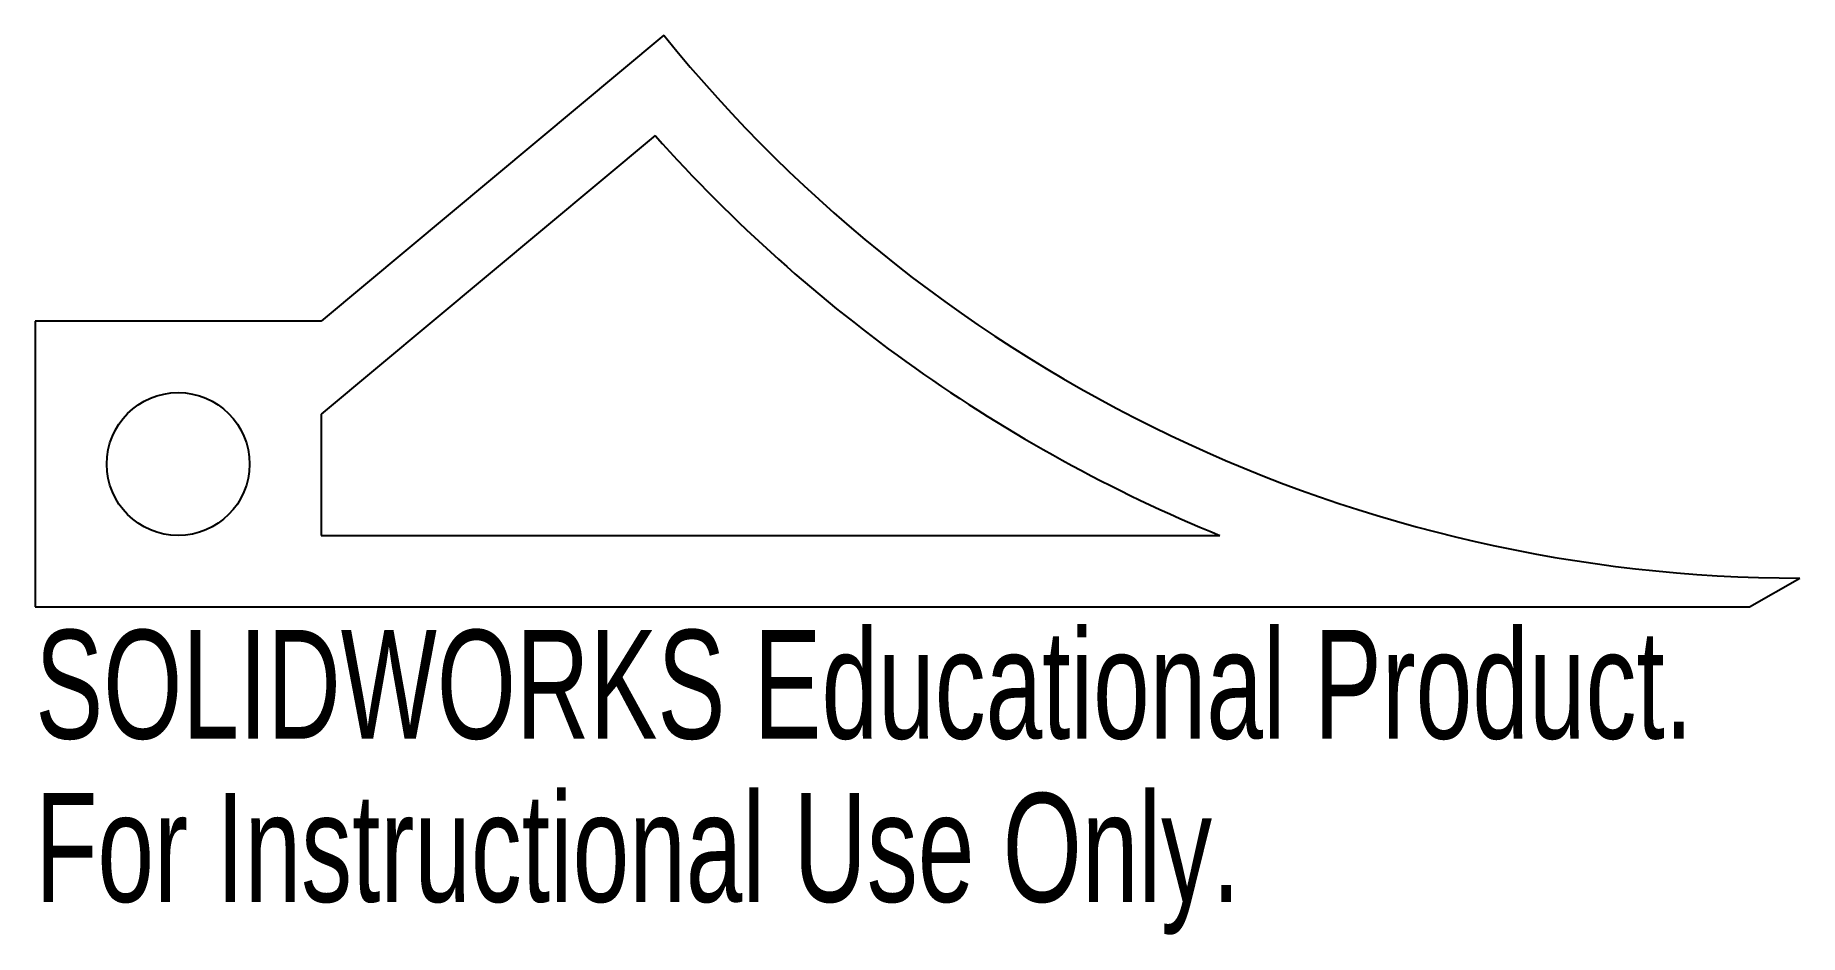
# Model space of a CAD drawing. Header units: inches. Extents: x -0.25 to 2.84, y -0.82 to 0.75.
import ezdxf

# ---------------------------------------------------------------- set-up
doc = ezdxf.new("R2010")
doc.units = ezdxf.units.IN
doc.header["$MEASUREMENT"] = 0
doc.styles.add('SLDTEXTSTYLE0', font='TXT', dxfattribs={"width": 0.7})

msp = doc.modelspace()

# ---------------------------------------------------------------- linework, layer by layer
at = {"color": 7, "linetype": 'Continuous', "lineweight": 25}
for p, q in [((0.85, 0.75), (0.25, 0.25)), ((0.8348, 0.5746), (0.25, 0.0873)), ((-0.25, 0.25), (-0.25, -0.25)), ((0.25, 0.25), (-0.25, 0.25)), ((0.25, 0.0873), (0.25, -0.125)), ((0.25, -0.125), (1.8231, -0.125)), ((2.75, -0.25), (2.8376, -0.1994)), ((-0.25, -0.25), (2.75, -0.25))]:
    msp.add_line(p, q, dxfattribs=at)
msp.add_circle((0, 0), 0.125, dxfattribs=at)
for radius, start, end in [(2.5552, 218.9352, 270), (2.6802, 221.6483, 247.7584)]:
    msp.add_arc((2.8376, 2.3558), radius, start, end, dxfattribs=at)

# ---------------------------------------------------------------- texts
at = {"color": 7, "linetype": 'Continuous', "char_height": 0.1903, "attachment_point": 1, "style": 'SLDTEXTSTYLE0'}
for s, insert in [('SOLIDWORKS Educational Product.', (-0.25, -0.2901)), ('For Instructional Use Only.', (-0.25, -0.5756))]:
    msp.add_mtext(s, dxfattribs=dict(at, insert=insert))

doc.saveas('drawing.dxf')
